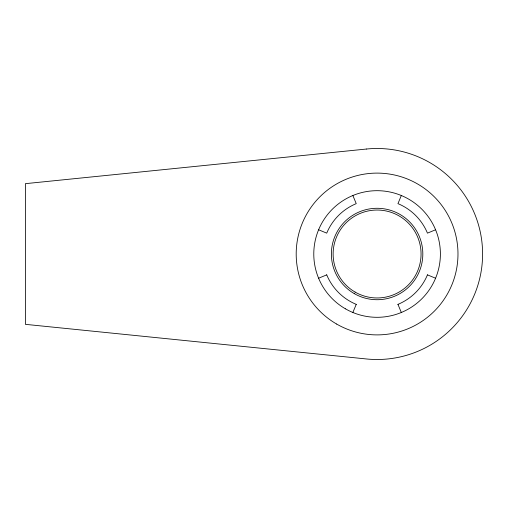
<?xml version="1.0" encoding="UTF-8"?>
<svg xmlns="http://www.w3.org/2000/svg" width="508" height="508" viewBox="0 0 508 508"><rect width="100%" height="100%" fill="white"/><g stroke="black" fill="none" stroke-linecap="round" stroke-linejoin="round"><path stroke-width="0.76" d="M352.87 312.483L356.229 304.362M401.32 195.516L397.955 203.638A54.515 54.515 0 0 1 427.457 233.14L435.578 229.775M318.605 278.225L326.727 274.86M318.605 229.775L326.727 233.14A54.515 54.515 0 0 1 356.229 203.638L352.87 195.516M427.457 274.86L435.578 278.225M397.955 304.362L401.32 312.483M427.482 274.79A54.515 54.515 0 0 1 397.878 304.394M356.305 304.394A54.515 54.515 0 0 1 326.701 274.79M366.433 149.035L25.4 183.661L25.4 324.339L366.433 358.965A105.505 105.505 0 0 0 482.6 254A105.505 105.505 0 0 0 366.433 149.035M345.44 308.826A63.303 63.303 0 0 0 440.398 254A63.303 63.303 0 0 0 345.44 199.174A63.303 63.303 0 0 0 345.44 308.826M336.645 324.053A80.886 80.886 0 0 0 457.981 254A80.886 80.886 0 0 0 336.645 183.947A80.886 80.886 0 0 0 336.645 324.053M354.235 293.592A45.72 45.72 0 0 0 422.815 254A45.72 45.72 0 0 0 354.235 214.408A45.72 45.72 0 0 0 354.235 293.592M355.111 292.075A43.961 43.961 0 0 0 421.056 254A43.961 43.961 0 0 0 355.111 215.925A43.961 43.961 0 0 0 355.111 292.075"/></g></svg>
